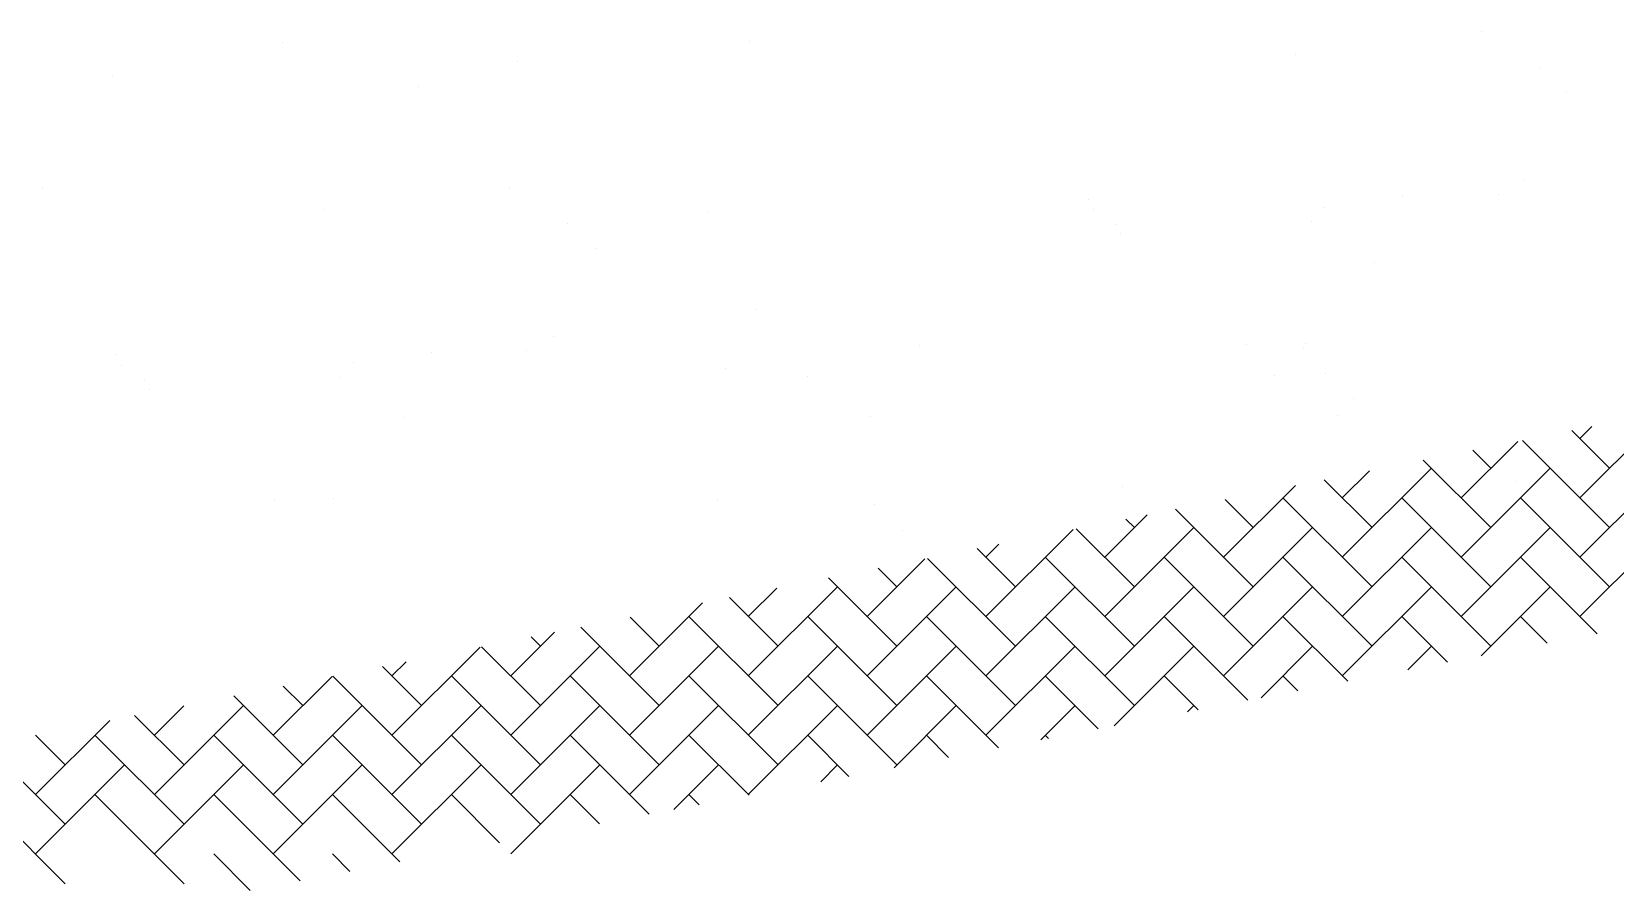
# Model space of a CAD drawing. Extents: x -1292 to 2908, y -1090 to 1828.
# Drawn here: x 1860 to 2388, y 67 to 354 of the extents above; entities that cross this region are included whole.
import ezdxf

# ---------------------------------------------------------------- set-up
doc = ezdxf.new("R2010")
doc.units = 0
doc.header["$MEASUREMENT"] = 0
doc.layers.add('STAIR', color=140, linetype='CONTINUOUS')
doc.layers.add('TREE', color=3, linetype='CONTINUOUS')

msp = doc.modelspace()

# ---------------------------------------------------------------- linework, layer by layer
at = {"layer": 'STAIR'}
for p, q in [((2375.88, 197.99), (2404.54, 226.65)), ((2375.88, 217.79), (2379.84, 221.75)), ((2336.28, 197.99), (2355.14, 216.85)), ((2385.78, 188.09), (2356.71, 217.16)), ((2385.78, 207.89), (2373.23, 220.44)), ((2346.18, 207.89), (2340.19, 213.88)), ((2296.68, 178.19), (2326.38, 207.89)), ((2296.68, 197.99), (2305.74, 207.05)), ((2346.18, 188.09), (2323.66, 210.61)), ((2336.28, 178.19), (2365.98, 207.89)), ((2375.88, 178.19), (2405.58, 207.89)), ((2257.08, 178.19), (2281.04, 202.15)), ((2306.58, 188.09), (2290.62, 204.05)), ((2266.98, 188.09), (2257.58, 197.49)), ((2306.58, 168.29), (2276.88, 197.99)), ((2346.18, 168.29), (2316.48, 197.99)), ((2385.78, 168.29), (2356.08, 197.99)), ((2217.49, 178.19), (2231.64, 192.35)), ((2227.39, 188.09), (2224.54, 190.94)), ((2266.98, 168.29), (2241.06, 194.21)), ((2177.89, 158.39), (2206.94, 187.44)), ((2227.39, 168.29), (2208.02, 187.66)), ((2217.49, 158.39), (2247.19, 188.09)), ((2257.08, 158.39), (2286.78, 188.09)), ((2296.68, 158.39), (2326.38, 188.09)), ((2336.28, 158.39), (2365.98, 188.09)), ((2375.88, 158.39), (2405.58, 188.09)), ((2187.79, 168.29), (2174.98, 181.1)), ((2177.89, 178.19), (2182.24, 182.54)), ((2138.29, 158.39), (2157.54, 177.64)), ((2148.19, 168.29), (2141.94, 174.55)), ((2187.79, 148.49), (2158.46, 177.82)), ((2227.39, 148.49), (2197.69, 178.19)), ((2266.98, 148.49), (2237.29, 178.19)), ((2306.58, 148.49), (2276.88, 178.19)), ((2346.18, 148.49), (2316.48, 178.19)), ((2381.62, 152.65), (2356.08, 178.19)), ((2148.19, 148.49), (2125.42, 171.27)), ((2108.59, 148.49), (2092.37, 164.71)), ((2098.69, 138.59), (2128.39, 168.29)), ((2098.69, 158.39), (2108.14, 167.84)), ((2138.29, 138.59), (2167.99, 168.29)), ((2177.89, 138.59), (2207.59, 168.29)), ((2217.49, 138.59), (2247.19, 168.29)), ((2257.08, 138.59), (2286.78, 168.29)), ((2296.68, 138.59), (2326.38, 168.29)), ((2342.97, 145.28), (2365.98, 168.29)), ((2059.09, 138.59), (2083.44, 162.94)), ((2108.59, 128.69), (2078.89, 158.39)), ((2148.19, 128.69), (2118.49, 158.39)), ((2187.79, 128.69), (2158.09, 158.39)), ((2227.39, 128.69), (2197.69, 158.39)), ((2265.22, 130.46), (2237.29, 158.39)), ((2298.48, 136.8), (2276.88, 158.39)), ((2331.73, 143.14), (2316.48, 158.39)), ((2364.99, 149.48), (2356.08, 158.39)), ((2019.5, 138.59), (2034.04, 153.14)), ((2068.99, 128.69), (2042.81, 154.88)), ((2068.99, 148.49), (2059.33, 158.15)), ((1979.9, 118.79), (2009.34, 148.23)), ((2029.4, 128.69), (2009.77, 148.32)), ((2019.5, 118.79), (2049.2, 148.49)), ((2029.4, 148.49), (2026.29, 151.6)), ((2059.09, 118.79), (2088.79, 148.49)), ((2098.69, 118.79), (2128.39, 148.49)), ((2138.29, 118.79), (2167.99, 148.49)), ((2177.89, 118.79), (2207.59, 148.49)), ((2220.66, 121.97), (2247.19, 148.49)), ((2269.58, 131.29), (2286.78, 148.49)), ((2318.51, 140.62), (2326.38, 148.49)), ((1979.9, 138.59), (1984.64, 143.33)), ((1940.3, 118.79), (1959.94, 138.43)), ((1989.8, 108.89), (1960.21, 138.48)), ((1989.8, 128.69), (1976.73, 141.76)), ((2029.4, 108.89), (1999.7, 138.59)), ((2068.99, 108.89), (2039.3, 138.59)), ((2108.59, 108.89), (2078.89, 138.59)), ((2148.19, 108.89), (2118.49, 138.59)), ((2182.07, 114.61), (2158.09, 138.59)), ((2215.33, 120.95), (2197.69, 138.59)), ((2248.59, 127.29), (2237.29, 138.59)), ((2281.85, 133.63), (2276.88, 138.59)), ((1950.2, 128.69), (1943.69, 135.21)), ((1900.7, 98.99), (1930.4, 128.69)), ((1900.7, 118.79), (1910.54, 128.63)), ((1950.2, 108.89), (1927.17, 131.93)), ((1940.3, 98.99), (1970, 128.69)), ((1979.9, 98.99), (2009.6, 128.69)), ((2019.5, 98.99), (2049.2, 128.69)), ((2059.09, 98.99), (2088.79, 128.69)), ((2098.69, 98.99), (2128.39, 128.69)), ((2147.28, 107.98), (2167.99, 128.69)), ((2196.2, 117.31), (2207.59, 128.69)), ((2245.12, 126.63), (2247.19, 128.69)), ((1861.11, 98.99), (1885.84, 123.73)), ((1910.6, 108.89), (1894.13, 125.37)), ((1871, 108.89), (1861.08, 118.82)), ((1861.11, 118.79), (1861.14, 118.83)), ((1910.6, 89.1), (1880.9, 118.79)), ((1950.2, 89.1), (1920.5, 118.79)), ((1989.8, 89.1), (1960.1, 118.79)), ((2029.4, 89.1), (1999.7, 118.79)), ((2065.66, 92.43), (2039.3, 118.79)), ((2098.92, 98.77), (2078.89, 118.79)), ((2132.18, 105.1), (2118.49, 118.79)), ((2165.44, 111.44), (2158.09, 118.79)), ((2198.7, 117.78), (2197.69, 118.79)), ((1871, 89.1), (1844.56, 115.54)), ((1861.11, 79.2), (1890.8, 108.89)), ((1900.7, 79.2), (1930.4, 108.89)), ((1940.3, 79.2), (1970, 108.89)), ((1979.9, 79.2), (2009.6, 108.89)), ((2019.5, 79.2), (2049.2, 108.89)), ((2073.89, 94), (2088.79, 108.89)), ((2122.82, 103.32), (2128.39, 108.89)), ((1871, 69.3), (1841.31, 98.99)), ((1910.6, 69.3), (1880.9, 98.99)), ((1949.26, 70.24), (1920.5, 98.99)), ((1982.52, 76.58), (1960.1, 98.99)), ((2015.77, 82.92), (1999.7, 98.99)), ((2049.03, 89.26), (2039.3, 98.99)), ((2082.29, 95.6), (2078.89, 98.99)), ((1932.63, 67.07), (1920.5, 79.2)), ((1965.89, 73.41), (1960.1, 79.2))]:
    msp.add_line(p, q, dxfattribs=at)
at = {"layer": 'TREE', "linetype": 'CONTINUOUS'}
for p, q in [((1943.29, 349.95), (1943.29, 349.95)), ((2099, 350.23), (2099, 350.23)), ((2343.02, 353.51), (2343.02, 353.51)), ((2021.75, 343.49), (2021.75, 343.49)), ((2281.11, 345.95), (2281.11, 345.95)), ((1886.7, 338.62), (1886.7, 338.62)), ((2362.26, 341.5), (2362.26, 341.5)), ((1988.67, 335.18), (1988.67, 335.18)), ((2371.47, 333.05), (2371.47, 333.05)), ((1863.49, 301.31), (1863.49, 301.31)), ((2019.2, 301.59), (2019.2, 301.59)), ((2357.46, 303.77), (2357.46, 303.77)), ((2211.95, 297.62), (2211.95, 297.62)), ((2316.81, 298.42), (2316.81, 298.42)), ((2348.72, 299.07), (2348.72, 299.07)), ((1957.29, 294.03), (1957.29, 294.03)), ((2085.19, 293.41), (2085.19, 293.41)), ((2213.68, 294.2), (2213.68, 294.2)), ((2290.78, 294.99), (2290.78, 294.99)), ((2038.43, 289.58), (2038.43, 289.58)), ((2221.17, 289.17), (2221.17, 289.17)), ((2222.87, 286.05), (2222.87, 286.05)), ((2286.41, 290.1), (2286.41, 290.1)), ((2047.65, 281.14), (2047.65, 281.14)), ((2307.5, 276.67), (2307.5, 276.67)), ((2101.55, 260.79), (2101.55, 260.79)), ((2033.64, 251.85), (2033.64, 251.85)), ((2155.78, 248.82), (2155.78, 248.82)), ((2264.67, 249.31), (2264.67, 249.31)), ((2283.68, 248.2), (2283.68, 248.2)), ((2284.26, 249.61), (2284.26, 249.61)), ((1888.13, 245.7), (1888.13, 245.7)), ((1966.96, 243.07), (1966.96, 243.07)), ((1992.99, 246.5), (1992.99, 246.5)), ((2024.9, 247.15), (2024.9, 247.15)), ((1889.85, 242.28), (1889.85, 242.28)), ((1962.59, 238.18), (1962.59, 238.18)), ((2091.15, 241.28), (2091.15, 241.28)), ((2118.3, 238.46), (2118.3, 238.46)), ((2274.01, 238.74), (2274.01, 238.74)), ((2291.22, 239.56), (2291.22, 239.56)), ((1897.34, 237.25), (1897.34, 237.25)), ((1899.05, 234.13), (1899.05, 234.13)), ((2300.44, 231.11), (2300.44, 231.11)), ((1983.68, 224.75), (1983.68, 224.75)), ((2139.38, 225.03), (2139.38, 225.03)), ((2295.09, 225.31), (2295.09, 225.31)), ((2223.39, 201.94), (2223.39, 201.94)), ((2354.27, 203.61), (2354.27, 203.61)), ((1940.84, 197.39), (1940.84, 197.39)), ((1960.44, 197.69), (1960.44, 197.69)), ((2088.34, 197.07), (2088.34, 197.07)), ((2140.91, 195.67), (2140.91, 195.67)), ((2343.94, 191.25), (2343.94, 191.25)), ((2150.13, 187.23), (2150.13, 187.23))]:
    msp.add_line(p, q, dxfattribs=at)

doc.saveas('drawing.dxf')
